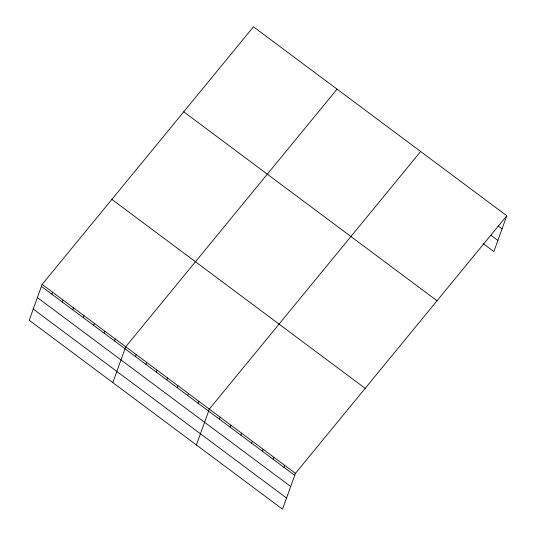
<?xml version="1.0" encoding="UTF-8"?>
<svg xmlns="http://www.w3.org/2000/svg" width="536" height="536" viewBox="0 0 536 536"><rect width="100%" height="100%" fill="white"/><g stroke="black" fill="none" stroke-linecap="round" stroke-linejoin="round"><path stroke-width="0.8" d="M42.13 284.415L29.225 320.253L282.539 509.2L295.443 473.362L506.775 215.747L253.461 26.8L42.13 284.415L295.443 473.362M51.865 294.204L52.582 292.207M62.31 301.996L63.027 299.999M72.762 309.788L73.479 307.798M83.207 317.587L83.924 315.59M93.659 325.379L94.376 323.382M104.105 333.171L104.828 331.181M114.557 340.963L115.274 338.973M112.821 382.603L125.726 346.765L337.057 89.15M135.454 356.554L136.171 354.557M145.906 364.346L146.623 362.356M156.351 372.145L157.068 370.148M166.803 379.937L167.52 377.94M177.249 387.729L177.972 385.739M187.701 395.521L188.417 393.531M198.153 403.32L198.869 401.323M196.41 444.96L209.315 409.115L420.646 151.507M219.365 419.145L220.082 417.149M230.132 427.172L230.849 425.182M240.899 435.205L241.615 433.209M251.659 443.232L252.382 441.242M262.426 451.265L263.143 449.269M273.192 459.292L273.909 457.302M283.959 467.325L284.676 465.328M506.775 215.747L493.87 251.585L483.103 243.558M498.232 226.071L502.031 228.905M490.922 235.224L497.89 240.416M183.721 111.81L437.034 300.756M111.87 199.399L365.183 388.345M41.413 286.405L294.726 475.352M37.393 297.574L290.706 486.521M33.252 309.084L286.559 498.031"/></g></svg>
